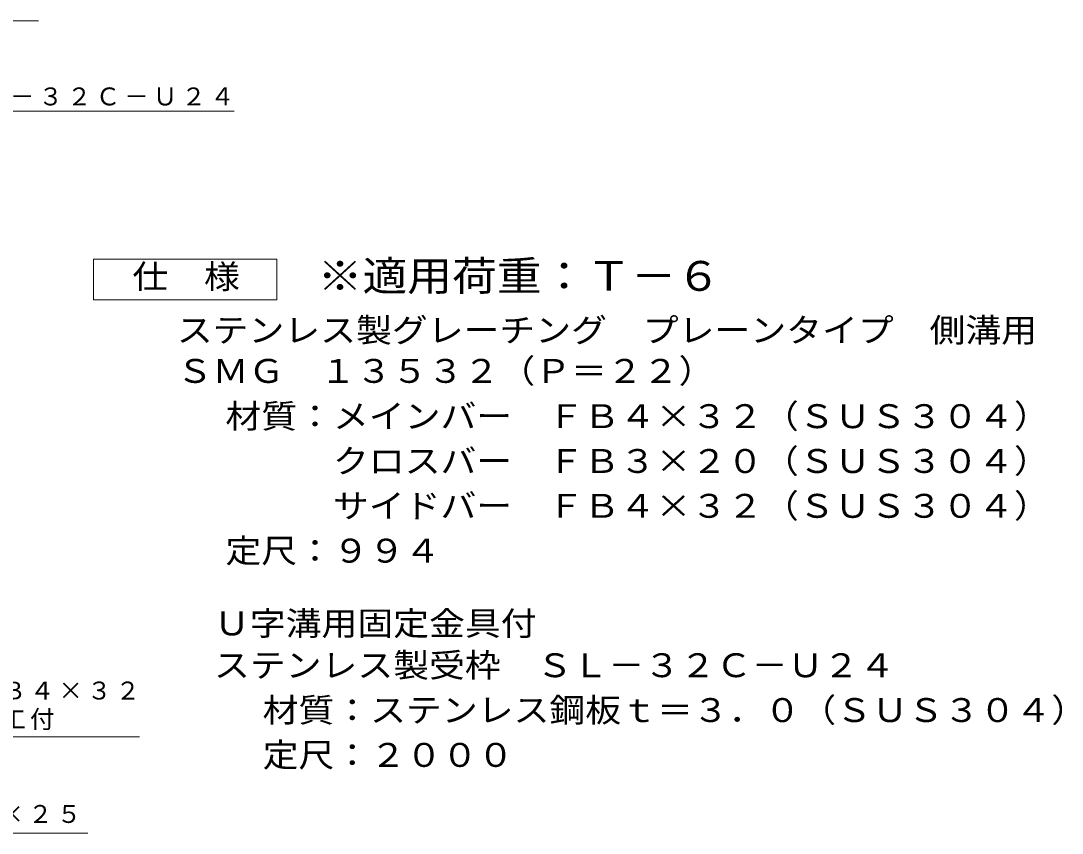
# Model space of a CAD drawing. Units: millimetres, scale not verified. Extents: x -294 to 470, y -388 to 312.
# Drawn here: x 214.7 to 470.4, y -178.9 to 20.4 of the extents above; entities that cross this region are included whole.
import ezdxf
from ezdxf.enums import TextEntityAlignment as Align

# ---------------------------------------------------------------- set-up
doc = ezdxf.new("R2010")
doc.units = ezdxf.units.MM
doc.header["$LTSCALE"] = 2
doc.layers.add('D-5', color=7, linetype='Continuous', lineweight=9)
doc.styles.add('ＭＳ ゴシック', font='')
doc.styles.get('ＭＳ ゴシック').set_extended_font_data('MS Gothic')

msp = doc.modelspace()

# ---------------------------------------------------------------- linework, layer by layer
at = {"layer": 'D-5'}
for p, q in [((130.494, 20.364), (219.066, 20.364)), ((141.825, -1.828), (267.112, -1.828)), ((243.809, -155.325), (163.037, -155.325)), ((151.416, -178.937), (231.186, -178.937))]:
    msp.add_line(p, q, dxfattribs=at)
msp.add_lwpolyline([(232.583, -48.075), (232.583, -38.075), (277.582, -38.075), (277.582, -48.075)], close=True, dxfattribs=at)

# ---------------------------------------------------------------- texts
at = {"layer": 'D-5', "color": 3, "style": 'ＭＳ ゴシック', "width": 1.1}
msp.add_text('※適用荷重：Ｔ－６', height=7.331, dxfattribs=at).set_placement((287.582, -48.075), align=Align.BOTTOM_LEFT)
at = {"layer": 'D-5', "color": 2, "style": 'ＭＳ ゴシック', "width": 1.1}
for s, p in [('仕\u3000様', (242.082, -47.075)), ('ステンレス製グレーチング\u3000プレーンタイプ\u3000側溝用', (253.001, -60.218)), ('ＳＭＧ\u3000１３５３２（Ｐ＝２２）', (253.001, -70.218)), ('材質：メインバー\u3000ＦＢ４×３２（ＳＵＳ３０４）', (264.943, -81.324)), ('\u3000\u3000\u3000クロスバー\u3000ＦＢ３×２０（ＳＵＳ３０４）', (264.943, -92.324)), ('\u3000\u3000\u3000サイドバー\u3000ＦＢ４×３２（ＳＵＳ３０４）', (264.943, -103.324)), ('定尺：９９４', (264.943, -114.324)), ('Ｕ字溝用固定金具付', (262.137, -132.168)), ('ステンレス製受枠\u3000ＳＬ－３２Ｃ－Ｕ２４', (262.137, -142.431)), ('材質：ステンレス鋼板ｔ＝３．０（ＳＵＳ３０４）', (274.079, -153.431)), ('定尺：２０００', (274.079, -164.431))]:
    msp.add_text(s, height=5.865, dxfattribs=at).set_placement(p, align=Align.BOTTOM_LEFT)
at = {"layer": 'D-5', "char_height": 4.399, "attachment_point": 7, "style": 'ＭＳ ゴシック'}
for s, insert in [('\\T1.17;ステンレス製受枠ＳＬ－３２Ｃ－Ｕ２４', (141.83, -0.876)), ('\\T1.17;固定金具：ＦＢ４×３２', (167.809, -146.659)), ('\\T1.17;Ｍ６タップ加工付', (167.809, -153.659)), ('\\T1.17;六角ボルト：Ｍ６×２５', (153.364, -176.937))]:
    msp.add_mtext(s, dxfattribs=dict(at, insert=insert))

doc.saveas('drawing.dxf')
